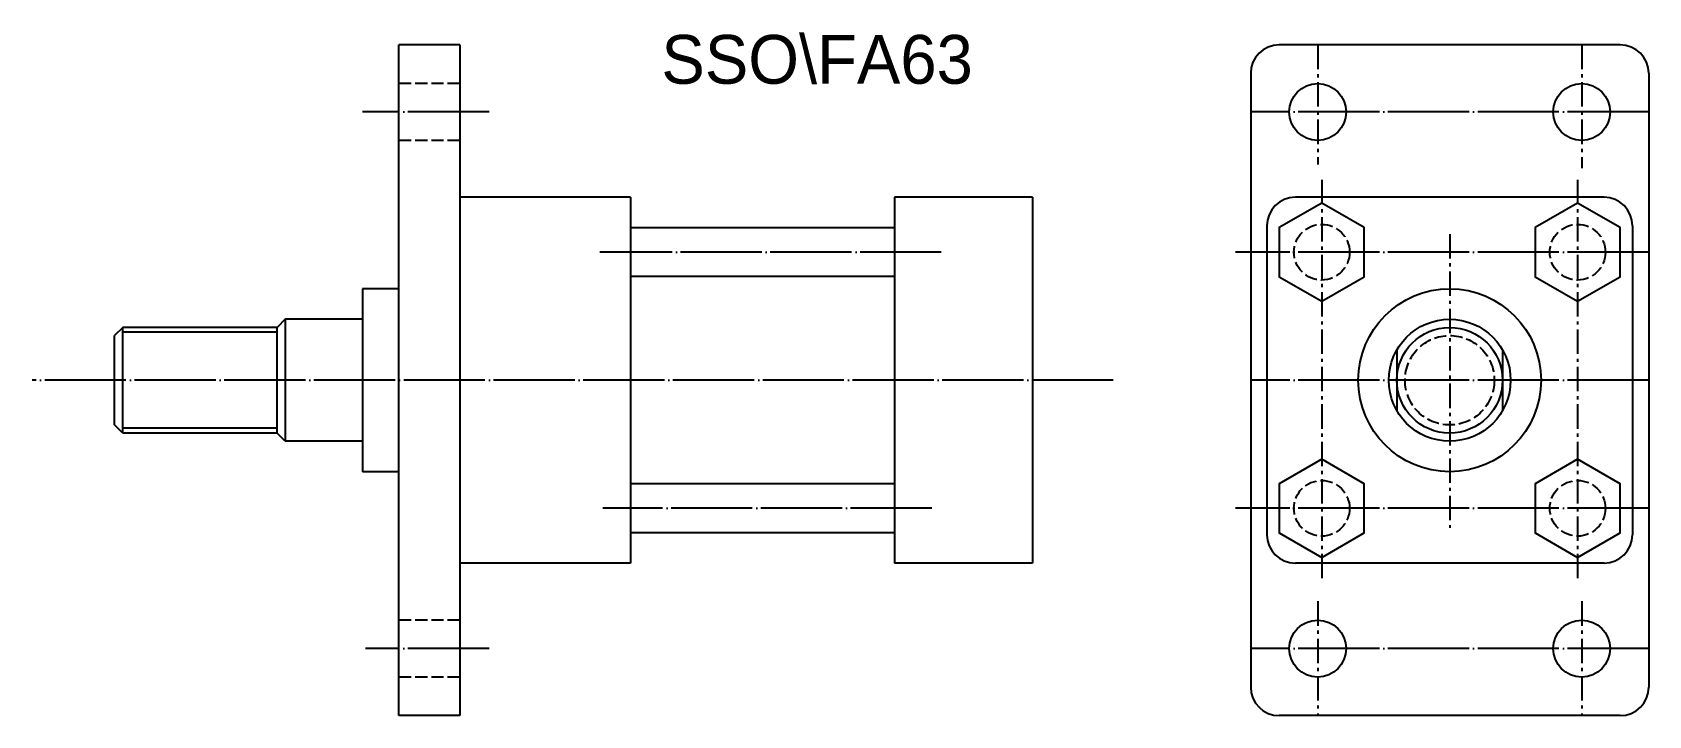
# Model space of a CAD drawing. Extents: x 170 to 568, y 177 to 345.
import ezdxf

# ---------------------------------------------------------------- set-up
doc = ezdxf.new("R2010")
doc.units = 0
doc.header["$MEASUREMENT"] = 0
for name, pattern in [('CENTER', [22, 20, -1, 0, -1]), ('DASHED', [4, 3, -1]), ('SCENTER', [9.2, 6, -1.2, 0.8, -1.2])]:
    doc.linetypes.add(name, pattern=pattern)
for name, color, linetype in [('CEN', 1, 'CENTER'), ('CON', 2, 'CONTINUOUS'), ('DAS', 3, 'DASHED'), ('SCEN', 1, 'SCENTER'), ('UTI', 7, 'CONTINUOUS')]:
    doc.layers.add(name, color=color, linetype=linetype)

msp = doc.modelspace()

# ---------------------------------------------------------------- linework, layer by layer
at = {"layer": 'CEN'}
for p, q in [((282.86, 325.07), (251.7, 325.07)), ((568.41, 325.07), (470.41, 325.07)), ((394.23, 290.57), (310.11, 290.57)), ((568.41, 290.57), (466.65, 290.57)), ((436.56, 259.07), (170.41, 259.07)), ((568.41, 259.07), (470.41, 259.07)), ((391.89, 227.57), (310.89, 227.57)), ((568.41, 227.57), (466.65, 227.57)), ((282.86, 193.07), (252.48, 193.07)), ((568.41, 193.07), (470.41, 193.07))]:
    msp.add_line(p, q, dxfattribs=at)
at = {"layer": 'CON'}
for p, q in [((260.68, 176.57), (260.68, 341.57)), ((275.68, 341.57), (260.68, 341.57)), ((275.68, 341.57), (275.68, 176.57)), ((561.41, 341.57), (477.41, 341.57)), ((470.41, 334.57), (470.41, 183.57)), ((568.41, 334.57), (568.41, 183.57)), ((317.68, 304.07), (275.68, 304.07)), ((317.68, 304.07), (317.68, 214.07)), ((416.68, 304.07), (382.68, 304.07)), ((382.68, 304.07), (382.68, 214.07)), ((416.68, 304.07), (416.68, 214.07)), ((557.41, 304.07), (481.41, 304.07)), ((382.68, 296.57), (317.68, 296.57)), ((474.41, 297.07), (474.41, 221.07)), ((564.41, 297.07), (564.41, 221.07)), ((382.68, 284.57), (317.68, 284.57)), ((251.68, 281.57), (251.68, 236.57)), ((260.68, 281.57), (251.68, 281.57)), ((192.68, 272.07), (190.68, 270.07)), ((230.68, 272.07), (192.68, 272.07)), ((192.68, 246.07), (192.68, 272.07)), ((232.68, 274.07), (230.68, 272.07)), ((230.68, 246.07), (230.68, 272.07)), ((251.68, 274.07), (232.68, 274.07)), ((232.68, 274.07), (232.68, 244.07)), ((190.68, 248.07), (190.68, 270.07)), ((506.41, 266.55), (506.41, 251.59)), ((532.41, 266.55), (532.41, 251.59)), ((192.68, 246.07), (190.68, 248.07)), ((230.68, 246.07), (192.68, 246.07)), ((232.68, 244.07), (230.68, 246.07)), ((251.68, 244.07), (232.68, 244.07)), ((260.68, 236.57), (251.68, 236.57)), ((382.68, 233.57), (317.68, 233.57)), ((382.68, 221.57), (317.68, 221.57)), ((317.68, 214.07), (275.68, 214.07)), ((416.68, 214.07), (382.68, 214.07)), ((557.41, 214.07), (481.41, 214.07)), ((275.68, 176.57), (260.68, 176.57)), ((561.41, 176.57), (477.41, 176.57))]:
    msp.add_line(p, q, dxfattribs=at)
for points in [[(487.91, 302.65), (477.44, 296.61), (477.44, 284.53), (487.91, 278.49), (498.37, 284.53), (498.37, 296.61)], [(550.91, 302.65), (540.44, 296.61), (540.44, 284.53), (550.91, 278.49), (561.37, 284.53), (561.37, 296.61)], [(487.91, 239.65), (477.44, 233.61), (477.44, 221.53), (487.91, 215.49), (498.37, 221.53), (498.37, 233.61)], [(550.91, 239.65), (540.44, 233.61), (540.44, 221.53), (550.91, 215.49), (561.37, 221.53), (561.37, 233.61)]]:
    msp.add_lwpolyline(points, close=True, dxfattribs=at)
for centre, radius in [((486.91, 325.07), 7), ((551.91, 325.07), 7), ((519.41, 259.07), 22.5), ((519.41, 259.07), 15), ((519.41, 259.07), 13), ((486.91, 193.07), 7), ((551.91, 193.07), 7)]:
    msp.add_circle(centre, radius, dxfattribs=at)
for centre, start, end in [((477.41, 334.57), 90, 180), ((561.41, 334.57), 0, 90), ((481.41, 297.07), 90, 180), ((557.41, 297.07), 0, 90), ((481.41, 221.07), 180, 270), ((557.41, 221.07), 270, 0), ((477.41, 183.57), 180, 270), ((561.41, 183.57), 270, 0)]:
    msp.add_arc(centre, 7, start, end, dxfattribs=at)
at = {"layer": 'DAS'}
for p, q in [((275.68, 332.07), (260.68, 332.07)), ((275.68, 318.07), (260.68, 318.07)), ((275.68, 200.07), (260.68, 200.07)), ((275.68, 186.07), (260.68, 186.07))]:
    msp.add_line(p, q, dxfattribs=at)
for centre, radius in [((487.91, 290.57), 6.85), ((550.91, 290.57), 6.85), ((519.41, 259.07), 11), ((487.91, 227.57), 6.85), ((550.91, 227.57), 6.85)]:
    msp.add_circle(centre, radius, dxfattribs=at)
at = {"layer": 'SCEN'}
for p, q in [((486.91, 341.57), (486.91, 312.16)), ((551.91, 341.57), (551.91, 311.21)), ((487.91, 308.36), (487.91, 209.45)), ((550.91, 308.36), (550.91, 210.4)), ((519.41, 295.04), (519.41, 222.77)), ((486.91, 204.7), (486.91, 176.57)), ((551.91, 204.7), (551.91, 176.57))]:
    msp.add_line(p, q, dxfattribs=at)
at = {"layer": 'UTI'}
for p, q in [((230.68, 270.87), (192.68, 270.87)), ((230.68, 247.27), (192.68, 247.27))]:
    msp.add_line(p, q, dxfattribs=at)

# ---------------------------------------------------------------- texts
msp.add_text('SSO\\FA63', height=12, dxfattribs=at).set_placement((325.3, 332.01))

doc.saveas('drawing.dxf')
